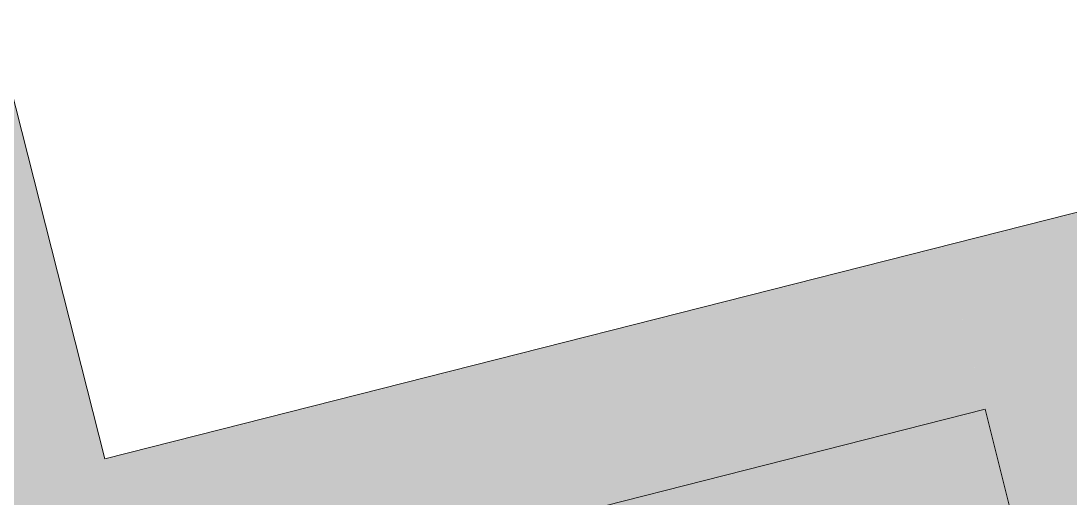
# Model space of a CAD drawing. Header units: metres. Extents: x -227.9 to -140, y 38 to 92.1.
# Drawn here: x -158.926 to -158.304, y 60.992 to 61.275 of the extents above; entities that cross this region are included whole.
import ezdxf

# ---------------------------------------------------------------- set-up
doc = ezdxf.new("R2010")
doc.units = ezdxf.units.M
doc.layers.add('A-WALL', color=7, linetype='Continuous', lineweight=5)
doc.layers.add('I-WALL', color=7, linetype='Continuous', lineweight=5)

msp = doc.modelspace()

# ---------------------------------------------------------------- hatches: boundary and pattern name
at = {"layer": 'I-WALL', "true_color": 0xaaaaaa}
for points in [[(-159.02187, 60.97836), (-158.87647, 61.01524), (-159.0747, 61.79604), (-159.22009, 61.75913), (-159.07244, 61.17756)], [(-158.99726, 60.88143), (-158.35418, 61.04456), (-158.37874, 61.1415), (-159.02187, 60.97836), (-159.00442, 60.90966)], [(-159.03342, 60.82067), (-158.39037, 60.9838), (-158.40265, 61.03227), (-159.04572, 60.86914)]]:
    msp.add_hatch(color=253, dxfattribs=at).paths.add_polyline_path(points)
h = msp.add_hatch(color=253, dxfattribs=at)
h.paths.add_polyline_path([(-156.83986, 55.0678), (-156.74292, 55.09236), (-157.77045, 59.14784), (-157.84945, 59.12782), (-157.83398, 59.06675), (-157.85191, 59.06221), (-156.89453, 55.28361)])
h.paths.add_polyline_path([(-158.09506, 60.09719), (-158.01606, 60.11721), (-158.28181, 61.16609), (-158.37874, 61.1415), (-158.12847, 60.15372), (-158.11054, 60.15826), (-158.09826, 60.10979)])
h = msp.add_hatch(color=253, dxfattribs=at)
h.paths.add_polyline_path([(-156.88832, 55.05552), (-156.83986, 55.0678), (-156.9024, 55.31463), (-156.95398, 55.31463), (-156.93771, 55.25042)])
h.paths.add_polyline_path([(-156.9404, 55.46463), (-157.28928, 56.84161), (-157.33775, 56.82933), (-156.99198, 55.46463)])
h.paths.add_polyline_path([(-157.35224, 56.88653), (-157.30378, 56.89881), (-157.56427, 57.92692), (-157.61274, 57.91464), (-157.35339, 56.89105)])
h.paths.add_polyline_path([(-157.62723, 57.97183), (-157.57876, 57.98411), (-157.85191, 59.06221), (-157.83398, 59.06675), (-157.84626, 59.11522), (-157.91266, 59.0984), (-157.65796, 58.09313)])
h.paths.add_polyline_path([(-158.16466, 60.09297), (-158.09826, 60.10979), (-158.11054, 60.15826), (-158.12847, 60.15372), (-158.35418, 61.04456), (-158.40265, 61.03227), (-158.16915, 60.11072)])

# ---------------------------------------------------------------- linework, layer by layer
at = {"layer": 'A-WALL'}
for p, q in [((-158.99726, 60.88143), (-158.35418, 61.04456)), ((-158.35418, 61.04456), (-158.12847, 60.15372))]:
    msp.add_line(p, q, dxfattribs=at)
at = {"layer": 'I-WALL', "lineweight": 13}
for p, q in [((-158.87647, 61.01524), (-159.0747, 61.79604)), ((-158.28181, 61.16609), (-158.87647, 61.01524))]:
    msp.add_line(p, q, dxfattribs=at)

doc.saveas('drawing.dxf')
